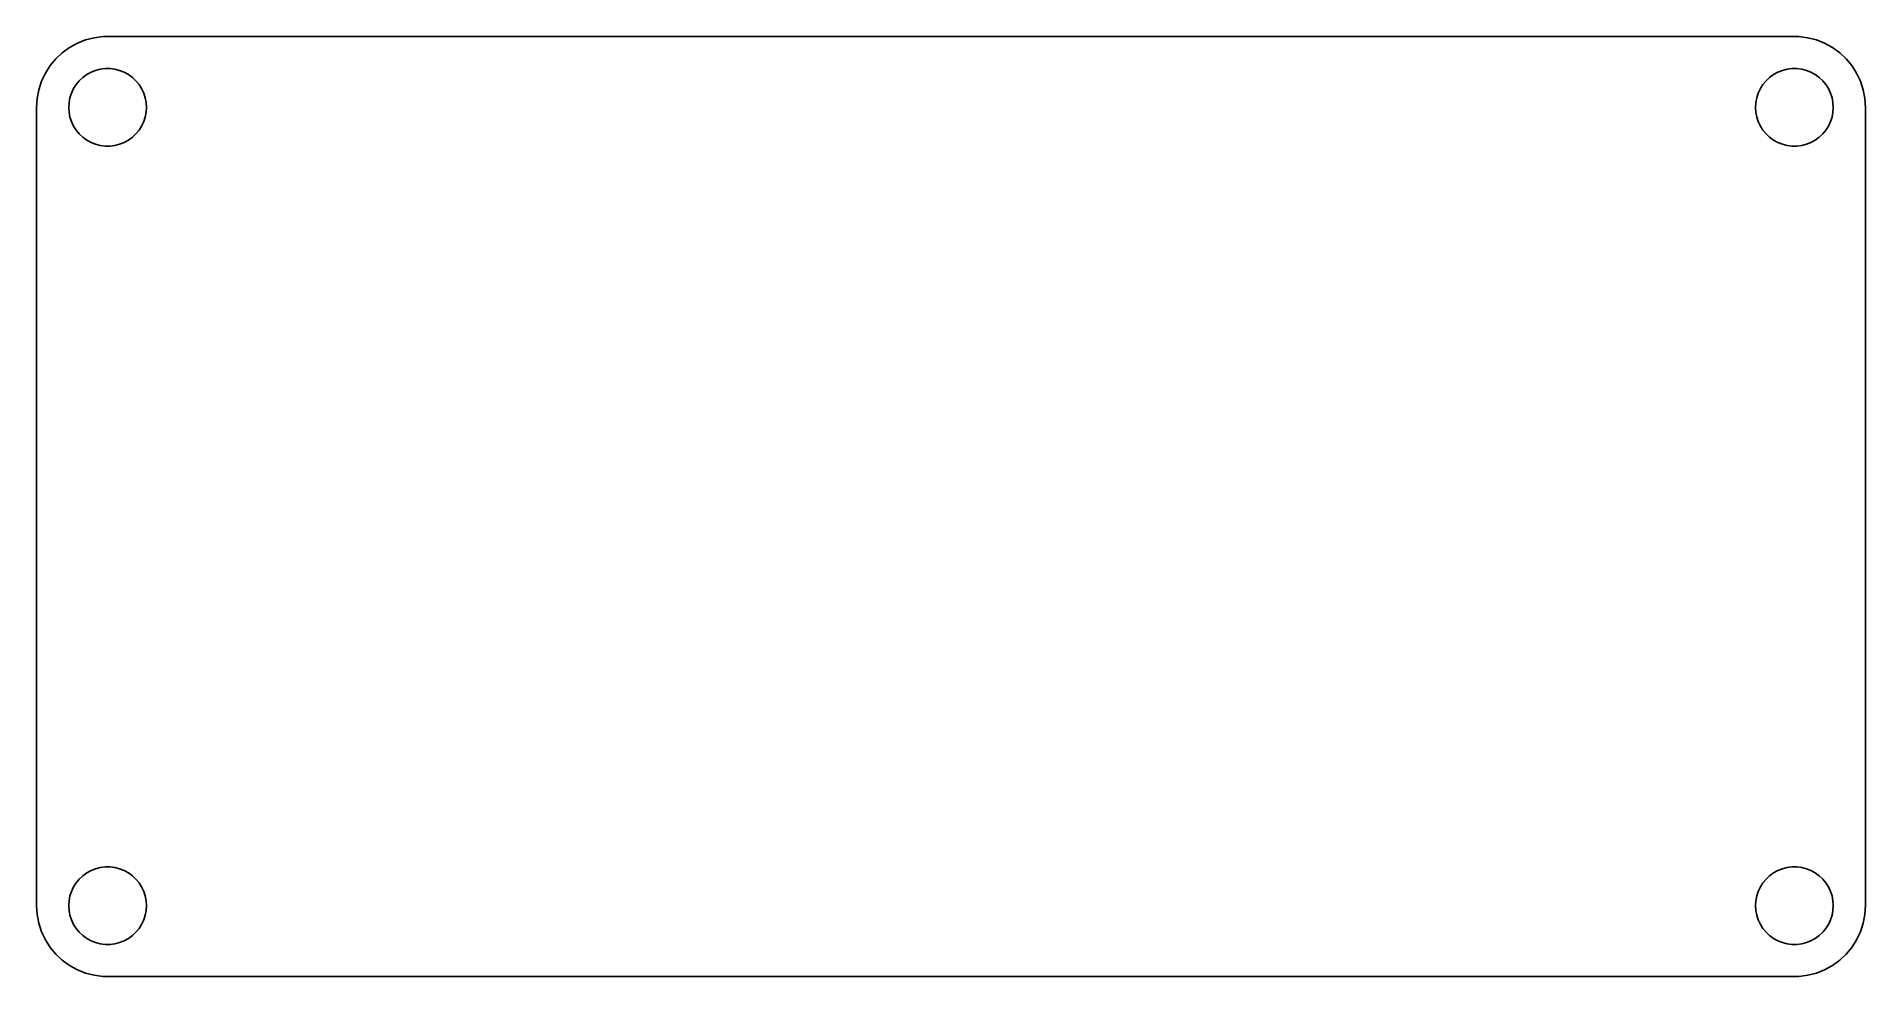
# Model space of a CAD drawing. Header units: metres. Extents: x -4 to 99, y -4 to 49.
import ezdxf

# ---------------------------------------------------------------- set-up
doc = ezdxf.new("R2010")
doc.units = ezdxf.units.M

msp = doc.modelspace()

# ---------------------------------------------------------------- linework, layer by layer
for p, q in [((-1.70312, 48.6193), (-2.14331, 48.3773)), ((-1.23607, 48.8042), (-1.70312, 48.6193)), ((-0.749525, 48.9291), (-1.23607, 48.8042)), ((-0.251162, 48.9921), (-0.749525, 48.9291)), ((95.2712, 48.9921), (-0.251162, 48.9921)), ((95.7695, 48.9291), (95.2712, 48.9921)), ((96.2561, 48.8042), (95.7695, 48.9291)), ((96.7231, 48.6193), (96.2561, 48.8042)), ((97.1633, 48.3773), (96.7231, 48.6193)), ((-2.91587, 47.7382), (-3.23607, 47.3511)), ((-2.5497, 48.0821), (-2.91587, 47.7382)), ((-2.14331, 48.3773), (-2.5497, 48.0821)), ((97.5697, 48.0821), (97.1633, 48.3773)), ((97.9359, 47.7382), (97.5697, 48.0821)), ((98.2561, 47.3511), (97.9359, 47.7382)), ((-3.71911, 46.4725), (-3.87433, 45.9948)), ((-3.50523, 46.927), (-3.71911, 46.4725)), ((-3.23607, 47.3511), (-3.50523, 46.927)), ((-1.77102, 46.2867), (-1.59579, 46.4985)), ((-1.59579, 46.4985), (-1.39538, 46.6867)), ((-1.39538, 46.6867), (-1.17298, 46.8483)), ((-1.17298, 46.8483), (-0.932073, 46.9808)), ((-0.932073, 46.9808), (-0.676469, 47.082)), ((-0.676469, 47.082), (-0.410196, 47.1503)), ((-0.410196, 47.1503), (-0.137454, 47.1848)), ((-0.137454, 47.1848), (0.137454, 47.1848)), ((0.137454, 47.1848), (0.410196, 47.1503)), ((0.410196, 47.1503), (0.676469, 47.082)), ((0.676469, 47.082), (0.932073, 46.9808)), ((0.932073, 46.9808), (1.17298, 46.8483)), ((1.17298, 46.8483), (1.39538, 46.6867)), ((1.39538, 46.6867), (1.59579, 46.4985)), ((1.59579, 46.4985), (1.77102, 46.2867)), ((93.249, 46.2867), (93.4242, 46.4985)), ((93.4242, 46.4985), (93.6246, 46.6867)), ((93.6246, 46.6867), (93.847, 46.8483)), ((93.847, 46.8483), (94.0879, 46.9808)), ((94.0879, 46.9808), (94.3435, 47.082)), ((94.3435, 47.082), (94.6098, 47.1503)), ((94.6098, 47.1503), (94.8825, 47.1848)), ((94.8825, 47.1848), (95.1575, 47.1848)), ((95.1575, 47.1848), (95.4302, 47.1503)), ((95.4302, 47.1503), (95.6965, 47.082)), ((95.6965, 47.082), (95.9521, 46.9808)), ((95.9521, 46.9808), (96.193, 46.8483)), ((96.193, 46.8483), (96.4154, 46.6867)), ((96.4154, 46.6867), (96.6158, 46.4985)), ((96.6158, 46.4985), (96.791, 46.2867)), ((98.5252, 46.927), (98.2561, 47.3511)), ((98.7391, 46.4725), (98.5252, 46.927)), ((98.8943, 45.9948), (98.7391, 46.4725)), ((-3.96846, 45.5013), (-4, 45)), ((-3.87433, 45.9948), (-3.96846, 45.5013)), ((-2.17184, 45.2744), (-2.12033, 45.5444)), ((-2.12033, 45.5444), (-2.03537, 45.8059)), ((-2.03537, 45.8059), (-1.91832, 46.0546)), ((-1.91832, 46.0546), (-1.77102, 46.2867)), ((1.77102, 46.2867), (1.91832, 46.0546)), ((1.91832, 46.0546), (2.03537, 45.8059)), ((2.03537, 45.8059), (2.12033, 45.5444)), ((2.12033, 45.5444), (2.17184, 45.2744)), ((92.8482, 45.2744), (92.8997, 45.5444)), ((92.8997, 45.5444), (92.9846, 45.8059)), ((92.9846, 45.8059), (93.1017, 46.0546)), ((93.1017, 46.0546), (93.249, 46.2867)), ((96.791, 46.2867), (96.9383, 46.0546)), ((96.9383, 46.0546), (97.0554, 45.8059)), ((97.0554, 45.8059), (97.1403, 45.5444)), ((97.1403, 45.5444), (97.1918, 45.2744)), ((98.9885, 45.5013), (98.8943, 45.9948)), ((99.02, 45), (98.9885, 45.5013)), ((-4, 45), (-4, 0)), ((-2.1891, 45), (-2.17184, 45.2744)), ((-2.17184, 44.7256), (-2.1891, 45)), ((-2.12033, 44.4556), (-2.17184, 44.7256)), ((-2.03537, 44.1941), (-2.12033, 44.4556)), ((2.12033, 44.4556), (2.03537, 44.1941)), ((2.17184, 44.7256), (2.12033, 44.4556)), ((2.17184, 45.2744), (2.1891, 45)), ((2.1891, 45), (2.17184, 44.7256)), ((92.8309, 45), (92.8482, 45.2744)), ((92.8482, 44.7256), (92.8309, 45)), ((92.8997, 44.4556), (92.8482, 44.7256)), ((92.9846, 44.1941), (92.8997, 44.4556)), ((97.1403, 44.4556), (97.0554, 44.1941)), ((97.1918, 44.7256), (97.1403, 44.4556)), ((97.1918, 45.2744), (97.2091, 45)), ((97.2091, 45), (97.1918, 44.7256)), ((99.02, 0), (99.02, 45)), ((-1.91832, 43.9454), (-2.03537, 44.1941)), ((-1.77102, 43.7133), (-1.91832, 43.9454)), ((-1.59579, 43.5015), (-1.77102, 43.7133)), ((-1.39538, 43.3133), (-1.59579, 43.5015)), ((-1.17298, 43.1517), (-1.39538, 43.3133)), ((1.39538, 43.3133), (1.17298, 43.1517)), ((1.59579, 43.5015), (1.39538, 43.3133)), ((1.77102, 43.7133), (1.59579, 43.5015)), ((1.91832, 43.9454), (1.77102, 43.7133)), ((2.03537, 44.1941), (1.91832, 43.9454)), ((93.1017, 43.9454), (92.9846, 44.1941)), ((93.249, 43.7133), (93.1017, 43.9454)), ((93.4242, 43.5015), (93.249, 43.7133)), ((93.6246, 43.3133), (93.4242, 43.5015)), ((93.847, 43.1517), (93.6246, 43.3133)), ((96.4154, 43.3133), (96.193, 43.1517)), ((96.6158, 43.5015), (96.4154, 43.3133)), ((96.791, 43.7133), (96.6158, 43.5015)), ((96.9383, 43.9454), (96.791, 43.7133)), ((97.0554, 44.1941), (96.9383, 43.9454)), ((-0.932073, 43.0192), (-1.17298, 43.1517)), ((-0.676469, 42.918), (-0.932073, 43.0192)), ((-0.410196, 42.8497), (-0.676469, 42.918)), ((-0.137454, 42.8152), (-0.410196, 42.8497)), ((0.137454, 42.8152), (-0.137454, 42.8152)), ((0.410196, 42.8497), (0.137454, 42.8152)), ((0.676469, 42.918), (0.410196, 42.8497)), ((0.932073, 43.0192), (0.676469, 42.918)), ((1.17298, 43.1517), (0.932073, 43.0192)), ((94.0879, 43.0192), (93.847, 43.1517)), ((94.3435, 42.918), (94.0879, 43.0192)), ((94.6098, 42.8497), (94.3435, 42.918)), ((94.8825, 42.8152), (94.6098, 42.8497)), ((95.1575, 42.8152), (94.8825, 42.8152)), ((95.4302, 42.8497), (95.1575, 42.8152)), ((95.6965, 42.918), (95.4302, 42.8497)), ((95.9521, 43.0192), (95.6965, 42.918)), ((96.193, 43.1517), (95.9521, 43.0192)), ((-0.932073, 1.98076), (-0.676469, 2.08196)), ((-0.676469, 2.08196), (-0.410196, 2.15032)), ((-0.410196, 2.15032), (-0.137454, 2.18478)), ((-0.137454, 2.18478), (0.137454, 2.18478)), ((0.137454, 2.18478), (0.410196, 2.15032)), ((0.410196, 2.15032), (0.676469, 2.08196)), ((0.676469, 2.08196), (0.932073, 1.98076)), ((94.0879, 1.98076), (94.3435, 2.08196)), ((94.3435, 2.08196), (94.6098, 2.15032)), ((94.6098, 2.15032), (94.8825, 2.18478)), ((94.8825, 2.18478), (95.1575, 2.18478)), ((95.1575, 2.18478), (95.4302, 2.15032)), ((95.4302, 2.15032), (95.6965, 2.08196)), ((95.6965, 2.08196), (95.9521, 1.98076)), ((-2.03537, 0.805861), (-1.91832, 1.05461)), ((-1.91832, 1.05461), (-1.77102, 1.28672)), ((-1.77102, 1.28672), (-1.59579, 1.49854)), ((-1.59579, 1.49854), (-1.39538, 1.68673)), ((-1.39538, 1.68673), (-1.17298, 1.84832)), ((-1.17298, 1.84832), (-0.932073, 1.98076)), ((0.932073, 1.98076), (1.17298, 1.84832)), ((1.17298, 1.84832), (1.39538, 1.68673)), ((1.39538, 1.68673), (1.59579, 1.49854)), ((1.59579, 1.49854), (1.77102, 1.28672)), ((1.77102, 1.28672), (1.91832, 1.05461)), ((1.91832, 1.05461), (2.03537, 0.805861)), ((92.9846, 0.805861), (93.1017, 1.05461)), ((93.1017, 1.05461), (93.249, 1.28672)), ((93.249, 1.28672), (93.4242, 1.49854)), ((93.4242, 1.49854), (93.6246, 1.68673)), ((93.6246, 1.68673), (93.847, 1.84832)), ((93.847, 1.84832), (94.0879, 1.98076)), ((95.9521, 1.98076), (96.193, 1.84832)), ((96.193, 1.84832), (96.4154, 1.68673)), ((96.4154, 1.68673), (96.6158, 1.49854)), ((96.6158, 1.49854), (96.791, 1.28672)), ((96.791, 1.28672), (96.9383, 1.05461)), ((96.9383, 1.05461), (97.0554, 0.805861)), ((-4, 0), (-3.96846, -0.501332)), ((-2.1891, 0), (-2.17184, 0.274366)), ((-2.17184, -0.274366), (-2.1891, 0)), ((-2.17184, 0.274366), (-2.12033, 0.544407)), ((-2.12033, 0.544407), (-2.03537, 0.805861)), ((2.03537, 0.805861), (2.12033, 0.544407)), ((2.12033, 0.544407), (2.17184, 0.274366)), ((2.17184, 0.274366), (2.1891, 0)), ((2.1891, 0), (2.17184, -0.274366)), ((92.8309, 0), (92.8482, 0.274366)), ((92.8482, -0.274366), (92.8309, 0)), ((92.8482, 0.274366), (92.8997, 0.544407)), ((92.8997, 0.544407), (92.9846, 0.805861)), ((97.0554, 0.805861), (97.1403, 0.544407)), ((97.1403, 0.544407), (97.1918, 0.274366)), ((97.1918, 0.274366), (97.2091, 0)), ((97.2091, 0), (97.1918, -0.274366)), ((98.9885, -0.501332), (99.02, 0)), ((-3.96846, -0.501332), (-3.87433, -0.994759)), ((-3.87433, -0.994759), (-3.71911, -1.4725)), ((-2.12033, -0.544407), (-2.17184, -0.274366)), ((-2.03537, -0.805861), (-2.12033, -0.544407)), ((-1.91832, -1.05461), (-2.03537, -0.805861)), ((2.03537, -0.805861), (1.91832, -1.05461)), ((2.12033, -0.544407), (2.03537, -0.805861)), ((2.17184, -0.274366), (2.12033, -0.544407)), ((92.8997, -0.544407), (92.8482, -0.274366)), ((92.9846, -0.805861), (92.8997, -0.544407)), ((93.1017, -1.05461), (92.9846, -0.805861)), ((97.0554, -0.805861), (96.9383, -1.05461)), ((97.1403, -0.544407), (97.0554, -0.805861)), ((97.1918, -0.274366), (97.1403, -0.544407)), ((98.7391, -1.4725), (98.8943, -0.994759)), ((98.8943, -0.994759), (98.9885, -0.501332)), ((-3.71911, -1.4725), (-3.50523, -1.92701)), ((-3.50523, -1.92701), (-3.23607, -2.35114)), ((-1.77102, -1.28672), (-1.91832, -1.05461)), ((-1.59579, -1.49854), (-1.77102, -1.28672)), ((-1.39538, -1.68673), (-1.59579, -1.49854)), ((-1.17298, -1.84832), (-1.39538, -1.68673)), ((-0.932073, -1.98076), (-1.17298, -1.84832)), ((-0.676469, -2.08196), (-0.932073, -1.98076)), ((0.932073, -1.98076), (0.676469, -2.08196)), ((1.17298, -1.84832), (0.932073, -1.98076)), ((1.39538, -1.68673), (1.17298, -1.84832)), ((1.59579, -1.49854), (1.39538, -1.68673)), ((1.77102, -1.28672), (1.59579, -1.49854)), ((1.91832, -1.05461), (1.77102, -1.28672)), ((93.249, -1.28672), (93.1017, -1.05461)), ((93.4242, -1.49854), (93.249, -1.28672)), ((93.6246, -1.68673), (93.4242, -1.49854)), ((93.847, -1.84832), (93.6246, -1.68673)), ((94.0879, -1.98076), (93.847, -1.84832)), ((94.3435, -2.08196), (94.0879, -1.98076)), ((95.9521, -1.98076), (95.6965, -2.08196)), ((96.193, -1.84832), (95.9521, -1.98076)), ((96.4154, -1.68673), (96.193, -1.84832)), ((96.6158, -1.49854), (96.4154, -1.68673)), ((96.791, -1.28672), (96.6158, -1.49854)), ((96.9383, -1.05461), (96.791, -1.28672)), ((98.2561, -2.35114), (98.5252, -1.92701)), ((98.5252, -1.92701), (98.7391, -1.4725)), ((-3.23607, -2.35114), (-2.91587, -2.73819)), ((-2.91587, -2.73819), (-2.5497, -3.08205)), ((-2.5497, -3.08205), (-2.14331, -3.37731)), ((-0.410196, -2.15032), (-0.676469, -2.08196)), ((-0.137454, -2.18478), (-0.410196, -2.15032)), ((0.137454, -2.18478), (-0.137454, -2.18478)), ((0.410196, -2.15032), (0.137454, -2.18478)), ((0.676469, -2.08196), (0.410196, -2.15032)), ((94.6098, -2.15032), (94.3435, -2.08196)), ((94.8825, -2.18478), (94.6098, -2.15032)), ((95.1575, -2.18478), (94.8825, -2.18478)), ((95.4302, -2.15032), (95.1575, -2.18478)), ((95.6965, -2.08196), (95.4302, -2.15032)), ((97.1633, -3.37731), (97.5697, -3.08205)), ((97.5697, -3.08205), (97.9359, -2.73819)), ((97.9359, -2.73819), (98.2561, -2.35114)), ((-2.14331, -3.37731), (-1.70312, -3.61931)), ((-1.70312, -3.61931), (-1.23607, -3.80423)), ((-1.23607, -3.80423), (-0.749525, -3.92915)), ((-0.749525, -3.92915), (-0.251162, -3.99211)), ((-0.251162, -3.99211), (95.2712, -3.99211)), ((95.2712, -3.99211), (95.7695, -3.92915)), ((95.7695, -3.92915), (96.2561, -3.80423)), ((96.2561, -3.80423), (96.7231, -3.61931)), ((96.7231, -3.61931), (97.1633, -3.37731))]:
    msp.add_line(p, q)

doc.saveas('drawing.dxf')
